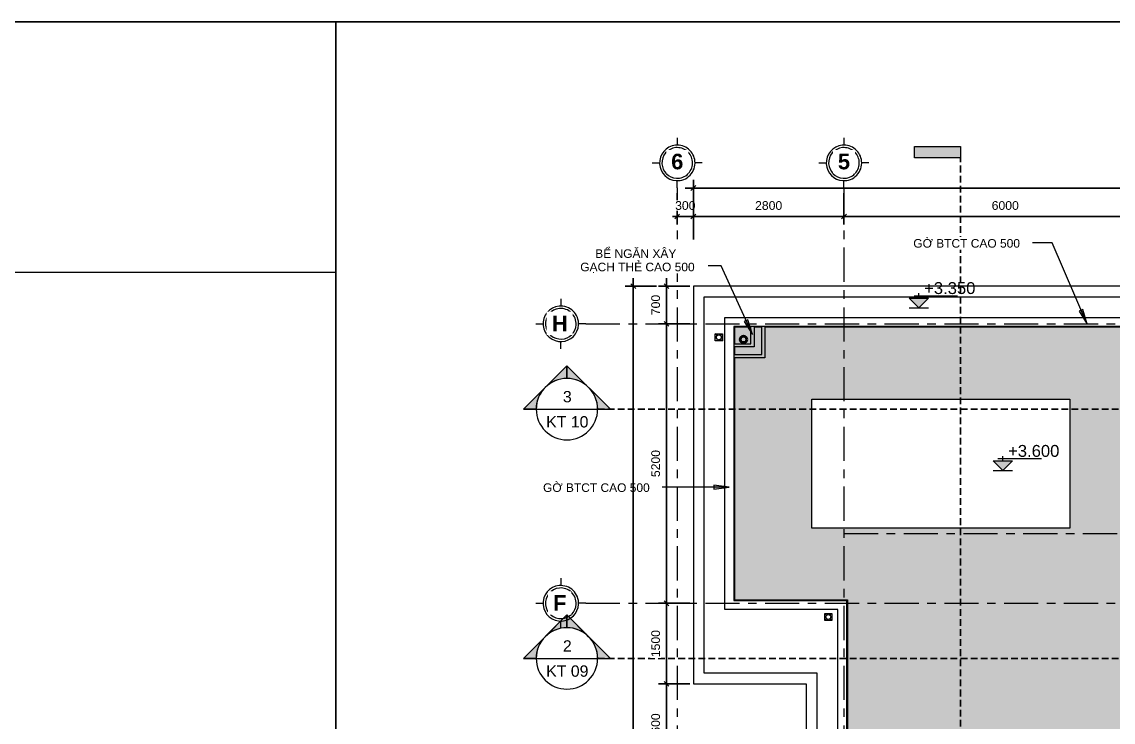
# Model space of a CAD drawing. Header units: millimetres. Extents: x 2164007 to 2324354, y -2513385 to -2308978.
# Drawn here: x 2237119 to 2257414, y -2386390 to -2373359 of the extents above; entities that cross this region are included whole.
import ezdxf

# ---------------------------------------------------------------- set-up
doc = ezdxf.new("R2010")
doc.units = ezdxf.units.MM
for name, pattern in [('DASHED2', [0.375, 0.25, -0.125]), ('Grid Line', [22.225, 12.7, -3.175, 3.175, -3.175]), ('HIDDEN2', [0.1875, 0.125, -0.0625])]:
    doc.linetypes.add(name, pattern=pattern)
doc.layers.add('5', color=5, linetype='Continuous')
doc.layers.add('NETGIONG', color=21, linetype='HIDDEN2')
for name, color, linetype, lineweight in [('A-ANNO-DIMS', 211, 'Continuous', 9), ('A-DETL-THIN', 151, 'Continuous', 9), ('A-DETL-WIDE', 214, 'Continuous', 50), ('A-FLOR', 8, 'Continuous', 13), ('A-FLOR-PATT', 8, 'Continuous', 13), ('A-WALL', 113, 'Continuous', 20), ('G-ANNO-DIMS', 111, 'Continuous', 9), ('G-ANNO-SYMB', 111, 'Continuous', 9), ('G-ANNO-TEXT', 231, 'Continuous', 9), ('S-GRID', 8, 'Continuous', 9), ('S-GRID-IDEN', 8, 'Continuous', 9)]:
    doc.layers.add(name, color=color, linetype=linetype, lineweight=lineweight)
doc.styles.add('Arial', font='arial.ttf', dxfattribs={"height": 175.652835})
doc.styles.add('Arial_1', font='arial.ttf', dxfattribs={"height": 162.282934})
doc.styles.add('Arial_3', font='arial.ttf', dxfattribs={"height": 177.035928})
doc.styles.add('Arial_B', font='arialbd.ttf', dxfattribs={"height": 190.266788})
doc.dimstyles.new('Dim_dai_ca_vu_1', dxfattribs={"dimscale": 304.8, "dimtxt": 165, "dimasz": 0.292969, "dimexe": 0.492126, "dimexo": 0.0625, "dimgap": 0.393701, "dimtad": 1, "dimdec": 0, "dimzin": 0, "dimdsep": 46, "dimtxsty": 'Arial_1', "dimblk1": 'OBLIQUE', "dimblk2": 'OBLIQUE', "dimsah": 1, "dimcen": 0.09, "dimdle": 0.492126, "dimadec": 0, "dimazin": 0, "dimtfac": 1, "dimtdec": 4, "dimtix": 1, "dimtmove": 0, "dimatfit": 3, "dimfxl": 0.984252, "dimfxlon": 1, "dimtvp": 1, "dimtfill": 1, "dimtolj": 1, "dimtzin": 0, "dimarcsym": 2})

# ---------------------------------------------------------------- blocks, each defined once
blk = doc.blocks.new('Floors 3 - Floors 3-1078498-TÂ_NG 2')
at = {"layer": 'A-FLOR'}
for p, q in [((10485, 12671), (-11015, 12671)), ((-11015, 12671), (-11015, 5271)), ((-10815, 12471), (10285, 12471)), ((-10815, 5471), (-10815, 12471)), ((-8715, 5471), (-10815, 5471)), ((-8715, -4629), (-8715, 5471)), ((-11015, 5271), (-8915, 5271)), ((-8915, 5271), (-8915, -4829))]:
    blk.add_line(p, q, dxfattribs=at)
blk = doc.blocks.new('Grid - Structural Grid-308830-TÂ_NG 2')
at = {"layer": 'S-GRID-IDEN'}
for p, q in [((0, 5.16875), (0, 3.66875)), ((-5.16875, 0), (-3.66875, 0)), ((5.16875, 0), (3.66875, 0)), ((0, -5.16875), (0, -3.66875))]:
    blk.add_line(p, q, dxfattribs=at)
at = {"layer": 'S-GRID-IDEN', "lineweight": 13}
for start, end in [(86.5905687, 185.4173466), (3.4094313, 86.5905687), (275.4173466, 3.4094313), (185.4173466, 275.4173466)]:
    blk.add_arc((0, 0), 3.66875, start, end, dxfattribs=at)
at = {"layer": 'S-GRID-IDEN'}
for start, end in [(86.5905687, 185.4173466), (3.4094313, 86.5905687), (275.4173466, 3.4094313), (185.4173466, 275.4173466)]:
    blk.add_arc((0, 0), 3.16875, start, end, dxfattribs=at)
blk = doc.blocks.new('Section - Section Head - Filled-22785-TÂ_NG 2')
at = {"layer": 'G-ANNO-SYMB'}
h = blk.add_hatch(color=256, dxfattribs=at)
edge = h.paths.add_edge_path(flags=0)
edge.add_line((-10.84, 4.49), (-6.35, 8.98))
edge.add_line((-6.35, 8.98), (-6.35, 6.35))
edge.add_arc((-6.35, 0), 6.35, 90, 135)
h = blk.add_hatch(color=256, dxfattribs=at)
edge = h.paths.add_edge_path(flags=0)
edge.add_arc((-6.35, 0), 6.35, 45, 90)
edge.add_line((-6.35, 6.35), (-6.35, 8.98))
edge.add_line((-6.35, 8.98), (-1.86, 4.49))
h = blk.add_hatch(color=256, dxfattribs=at)
edge = h.paths.add_edge_path(flags=0)
edge.add_arc((-6.35, 0), 6.36, 137.9216, 180)
edge.add_line((-12.71, 0), (-15.33, 0))
edge.add_line((-15.33, 0), (-11.07, 4.26))
h = blk.add_hatch(color=256, dxfattribs=at)
edge = h.paths.add_edge_path(flags=0)
edge.add_line((-1.63, 4.26), (2.63, 0))
edge.add_line((2.63, 0), (0.01, 0))
edge.add_arc((-6.35, 0), 6.36, 0, 42.0784)
for p, q in [((-6.35, 8.98), (-15.33, 0)), ((-6.35, 8.98), (-10.84, 4.49)), ((-6.35, 8.98), (2.63, 0)), ((-6.35, 6.35), (-6.35, 8.98)), ((-1.86, 4.49), (-6.35, 8.98)), ((-6.35, 8.98), (-6.35, 6.35)), ((-11.07, 4.26), (-15.33, 0)), ((2.63, 0), (-1.63, 4.26)), ((-15.33, 0), (-12.71, 0)), ((0.01, 0), (2.63, 0)), ((-12.7, 0), (-15.33, 0)), ((0, 0), (2.63, 0))]:
    blk.add_line(p, q, dxfattribs=at)
for radius, start, end in [(6.35, 360, 180), (6.35, 90, 135), (6.35, 45, 90), (6.36, 137.9216, 180), (6.36, 0, 42.0784), (6.35, 180, 360)]:
    blk.add_arc((-6.35, 0), radius, start, end, dxfattribs=at)
blk = doc.blocks.new('Section - 3_32_ x 3_8_-54337-TÂ_NG 2')
at = {"layer": 'G-ANNO-SYMB'}
blk.add_hatch(color=256, dxfattribs=at).paths.add_polyline_path([(0, 9.525), (0, 0), (-2.38125, 0), (-2.38125, 9.525)], flags=0)
for p, q in [((0, 9.525), (-2.38125, 9.525)), ((-2.38125, 9.525), (-2.38125, 0)), ((0, 0), (0, 9.525)), ((-2.38125, 0), (0, 0))]:
    blk.add_line(p, q, dxfattribs=at)
blk = doc.blocks.new('Spot Elevations - M_Spot Elevation - Exterior Filled 2-332856-TÂ_NG 2')
at = {"layer": 'G-ANNO-DIMS'}
blk.add_hatch(color=256, dxfattribs=at).paths.add_polyline_path([(2, 2), (0, 0), (-2, 2)], flags=0)
for p, q in [((-1, 2.5), (8, 2.5)), ((0, 2), (0, 3)), ((0, 0), (-2, 2)), ((-2, 2), (2, 2)), ((-2, 0), (2, 0)), ((2, 2), (0, 0))]:
    blk.add_line(p, q, dxfattribs=at)
blk = doc.blocks.new('_Oblique')
at = {"color": 0, "linetype": 'ByBlock', "lineweight": -2}
blk.add_line((-0.5, -0.5), (0.5, 0.5), dxfattribs=at)
blk = doc.blocks.new('*D420')
at = {"layer": 'A-ANNO-DIMS', "color": 0, "lineweight": -2}
for p, q in [((2249109, -2378128), (2249109, -2379128)), ((2249539, -2378278), (2248959, -2378278)), ((2249539, -2378978), (2248959, -2378978))]:
    blk.add_line(p, q, dxfattribs=at)
at = {"layer": 'Defpoints', "color": 0}
for p in [(2249559, -2378278), (2249109, -2378978), (2249559, -2378978)]:
    blk.add_point(p, dxfattribs=at)
at = {"layer": 'A-ANNO-DIMS', "color": 0, "lineweight": -2, "xscale": 89.296875, "yscale": 89.296875, "zscale": 89.296875}
for p, rotation in [((2249109, -2378278), 90), ((2249109, -2378978), 270)]:
    blk.add_blockref('_Oblique', p, dxfattribs=dict(at, rotation=rotation))
at = {"layer": 'A-ANNO-DIMS', "color": 0, "insert": (2248906, -2378628), "char_height": 162.3, "attachment_point": 5, "rotation": 90, "style": 'Arial_1', "bg_fill": 3, "box_fill_scale": 1.1, "bg_fill_color": 256, "bg_fill_true_color": 13158600, "bg_fill_transparency": 8898992}
blk.add_mtext('\\A1;700', dxfattribs=at)
blk = doc.blocks.new('*D421')
at = {"layer": 'A-ANNO-DIMS', "color": 0, "lineweight": -2}
for p, q in [((2249539, -2378978), (2248959, -2378978)), ((2249109, -2378828), (2249109, -2384328)), ((2249539, -2384178), (2248959, -2384178))]:
    blk.add_line(p, q, dxfattribs=at)
at = {"layer": 'Defpoints', "color": 0}
for p in [(2249559, -2378978), (2249109, -2384178), (2249559, -2384178)]:
    blk.add_point(p, dxfattribs=at)
at = {"layer": 'A-ANNO-DIMS', "color": 0, "lineweight": -2, "xscale": 89.296875, "yscale": 89.296875, "zscale": 89.296875}
for p, rotation in [((2249109, -2378978), 90), ((2249109, -2384178), 270)]:
    blk.add_blockref('_Oblique', p, dxfattribs=dict(at, rotation=rotation))
at = {"layer": 'A-ANNO-DIMS', "color": 0, "insert": (2248906, -2381578), "char_height": 162.3, "attachment_point": 5, "rotation": 90, "style": 'Arial_1', "bg_fill": 3, "box_fill_scale": 1.1, "bg_fill_color": 256, "bg_fill_true_color": 13158600, "bg_fill_transparency": 8898992}
blk.add_mtext('\\A1;5200', dxfattribs=at)
blk = doc.blocks.new('*D422')
at = {"layer": 'A-ANNO-DIMS', "color": 0, "lineweight": -2}
for p, q in [((2249109, -2384028), (2249109, -2385828)), ((2249539, -2384178), (2248959, -2384178)), ((2249539, -2385678), (2248959, -2385678))]:
    blk.add_line(p, q, dxfattribs=at)
at = {"layer": 'Defpoints', "color": 0}
for p in [(2249559, -2384178), (2249109, -2385678), (2249559, -2385678)]:
    blk.add_point(p, dxfattribs=at)
at = {"layer": 'A-ANNO-DIMS', "color": 0, "lineweight": -2, "xscale": 89.296875, "yscale": 89.296875, "zscale": 89.296875}
for p, rotation in [((2249109, -2384178), 90), ((2249109, -2385678), 270)]:
    blk.add_blockref('_Oblique', p, dxfattribs=dict(at, rotation=rotation))
at = {"layer": 'A-ANNO-DIMS', "color": 0, "insert": (2248906, -2384928), "char_height": 162.3, "attachment_point": 5, "rotation": 90, "style": 'Arial_1', "bg_fill": 3, "box_fill_scale": 1.1, "bg_fill_color": 256, "bg_fill_true_color": 13158600, "bg_fill_transparency": 8898992}
blk.add_mtext('\\A1;1500', dxfattribs=at)
blk = doc.blocks.new('*D423')
at = {"layer": 'A-ANNO-DIMS', "color": 0, "lineweight": -2}
for p, q in [((2249539, -2385678), (2248959, -2385678)), ((2249109, -2385528), (2249109, -2387428)), ((2249539, -2387278), (2248959, -2387278))]:
    blk.add_line(p, q, dxfattribs=at)
at = {"layer": 'Defpoints', "color": 0}
for p in [(2249559, -2385678), (2249109, -2387278), (2249559, -2387278)]:
    blk.add_point(p, dxfattribs=at)
at = {"layer": 'A-ANNO-DIMS', "color": 0, "lineweight": -2, "xscale": 89.296875, "yscale": 89.296875, "zscale": 89.296875}
for p, rotation in [((2249109, -2385678), 90), ((2249109, -2387278), 270)]:
    blk.add_blockref('_Oblique', p, dxfattribs=dict(at, rotation=rotation))
at = {"layer": 'A-ANNO-DIMS', "color": 0, "insert": (2248906, -2386478), "char_height": 162.3, "attachment_point": 5, "rotation": 90, "style": 'Arial_1', "bg_fill": 3, "box_fill_scale": 1.1, "bg_fill_color": 256, "bg_fill_true_color": 13158600, "bg_fill_transparency": 8899508}
blk.add_mtext('\\A1;1600', dxfattribs=at)
blk = doc.blocks.new('*D427')
at = {"layer": 'A-ANNO-DIMS', "color": 0, "lineweight": -2}
for p, q in [((2248490, -2395928), (2248490, -2378128)), ((2248921, -2378278), (2248340, -2378278)), ((2248921, -2395778), (2248340, -2395778))]:
    blk.add_line(p, q, dxfattribs=at)
at = {"layer": 'Defpoints', "color": 0}
for p in [(2248490, -2378278), (2248940, -2378278), (2248940, -2395778)]:
    blk.add_point(p, dxfattribs=at)
at = {"layer": 'A-ANNO-DIMS', "color": 0, "lineweight": -2, "xscale": 89.296875, "yscale": 89.296875, "zscale": 89.296875}
for p, rotation in [((2248490, -2378278), 90), ((2248490, -2395778), 270)]:
    blk.add_blockref('_Oblique', p, dxfattribs=dict(at, rotation=rotation))
at = {"layer": 'A-ANNO-DIMS', "color": 0, "insert": (2248287, -2387028), "char_height": 162.3, "attachment_point": 5, "rotation": 90, "style": 'Arial_1', "bg_fill": 3, "box_fill_scale": 1.1, "bg_fill_color": 256, "bg_fill_true_color": 13158600, "bg_fill_transparency": 8899508}
blk.add_mtext('\\A1;17500', dxfattribs=at)
blk = doc.blocks.new('*D428')
at = {"layer": 'A-ANNO-DIMS', "color": 0, "lineweight": -2}
for p, q in [((2249307, -2376550), (2249307, -2377131)), ((2249307, -2376981), (2249218, -2376981)), ((2249307, -2376981), (2249607, -2376981)), ((2249607, -2377412), (2249607, -2376831)), ((2249607, -2376981), (2249697, -2376981))]:
    blk.add_line(p, q, dxfattribs=at)
at = {"layer": 'Defpoints', "color": 0}
for p in [(2249307, -2376531), (2249607, -2376981), (2249607, -2377431)]:
    blk.add_point(p, dxfattribs=at)
at = {"layer": 'A-ANNO-DIMS', "color": 0, "lineweight": -2, "xscale": 89.296875, "yscale": 89.296875, "zscale": 89.296875}
blk.add_blockref('_Oblique', (2249307, -2376981), dxfattribs=at)
at = {"layer": 'A-ANNO-DIMS', "color": 0, "lineweight": -2, "xscale": 89.296875, "yscale": 89.296875, "zscale": 89.296875, "rotation": 180}
blk.add_blockref('_Oblique', (2249607, -2376981), dxfattribs=at)
at = {"layer": 'A-ANNO-DIMS', "color": 0, "insert": (2249457, -2376778), "char_height": 162.3, "attachment_point": 5, "style": 'Arial_1', "bg_fill": 3, "box_fill_scale": 1.1, "bg_fill_color": 256, "bg_fill_true_color": 13158600, "bg_fill_transparency": 7222928}
blk.add_mtext('\\A1;300', dxfattribs=at)
blk = doc.blocks.new('*D429')
at = {"layer": 'A-ANNO-DIMS', "color": 0, "lineweight": -2}
for p, q in [((2252407, -2376550), (2252407, -2377131)), ((2249457, -2376981), (2252557, -2376981)), ((2249607, -2377412), (2249607, -2376831))]:
    blk.add_line(p, q, dxfattribs=at)
at = {"layer": 'Defpoints', "color": 0}
for p in [(2252407, -2376531), (2252407, -2376981), (2249607, -2377431)]:
    blk.add_point(p, dxfattribs=at)
at = {"layer": 'A-ANNO-DIMS', "color": 0, "lineweight": -2, "xscale": 89.296875, "yscale": 89.296875, "zscale": 89.296875, "rotation": 180}
blk.add_blockref('_Oblique', (2249607, -2376981), dxfattribs=at)
at = {"layer": 'A-ANNO-DIMS', "color": 0, "lineweight": -2, "xscale": 89.296875, "yscale": 89.296875, "zscale": 89.296875}
blk.add_blockref('_Oblique', (2252407, -2376981), dxfattribs=at)
at = {"layer": 'A-ANNO-DIMS', "color": 0, "insert": (2251007, -2376778), "char_height": 162.3, "attachment_point": 5, "style": 'Arial_1', "bg_fill": 3, "box_fill_scale": 1.1, "bg_fill_color": 256, "bg_fill_true_color": 13158600, "bg_fill_transparency": 7214748}
blk.add_mtext('\\A1;2800', dxfattribs=at)
blk = doc.blocks.new('*D430')
at = {"layer": 'A-ANNO-DIMS', "color": 0, "lineweight": -2}
for p, q in [((2252407, -2376550), (2252407, -2377131)), ((2258407, -2376550), (2258407, -2377131)), ((2252257, -2376981), (2258557, -2376981))]:
    blk.add_line(p, q, dxfattribs=at)
at = {"layer": 'Defpoints', "color": 0}
for p in [(2252407, -2376531), (2258407, -2376531), (2258407, -2376981)]:
    blk.add_point(p, dxfattribs=at)
at = {"layer": 'A-ANNO-DIMS', "color": 0, "lineweight": -2, "xscale": 89.296875, "yscale": 89.296875, "zscale": 89.296875, "rotation": 180}
blk.add_blockref('_Oblique', (2252407, -2376981), dxfattribs=at)
at = {"layer": 'A-ANNO-DIMS', "color": 0, "lineweight": -2, "xscale": 89.296875, "yscale": 89.296875, "zscale": 89.296875}
blk.add_blockref('_Oblique', (2258407, -2376981), dxfattribs=at)
at = {"layer": 'A-ANNO-DIMS', "color": 0, "insert": (2255407, -2376778), "char_height": 162.3, "attachment_point": 5, "style": 'Arial_1', "bg_fill": 3, "box_fill_scale": 1.1, "bg_fill_color": 256, "bg_fill_true_color": 13158600, "bg_fill_transparency": 8899508}
blk.add_mtext('\\A1;6000', dxfattribs=at)
blk = doc.blocks.new('*D436')
at = {"layer": 'A-ANNO-DIMS', "color": 0, "lineweight": -2}
for p, q in [((2249607, -2376883), (2249607, -2376302)), ((2271107, -2376883), (2271107, -2376302)), ((2249457, -2376452), (2271257, -2376452))]:
    blk.add_line(p, q, dxfattribs=at)
at = {"layer": 'Defpoints', "color": 0}
for p in [(2271107, -2376452), (2249607, -2376902), (2271107, -2376902)]:
    blk.add_point(p, dxfattribs=at)
at = {"layer": 'A-ANNO-DIMS', "color": 0, "lineweight": -2, "xscale": 89.296875, "yscale": 89.296875, "zscale": 89.296875, "rotation": 180}
blk.add_blockref('_Oblique', (2249607, -2376452), dxfattribs=at)
at = {"layer": 'A-ANNO-DIMS', "color": 0, "lineweight": -2, "xscale": 89.296875, "yscale": 89.296875, "zscale": 89.296875}
blk.add_blockref('_Oblique', (2271107, -2376452), dxfattribs=at)
at = {"layer": 'A-ANNO-DIMS', "color": 0, "insert": (2260357, -2376249), "char_height": 162.3, "attachment_point": 5, "style": 'Arial_1', "bg_fill": 3, "box_fill_scale": 1.1, "bg_fill_color": 256, "bg_fill_true_color": 13158600, "bg_fill_transparency": 8900024}
blk.add_mtext('\\A1;21500', dxfattribs=at)

msp = doc.modelspace()

# ---------------------------------------------------------------- hatches: boundary and pattern name
at = {"layer": 'A-FLOR-PATT', "lineweight": 9}
h = msp.add_hatch(dxfattribs=at)
h.set_pattern_fill('FP_5', color=256, style=0, pattern_type=2)
h.set_pattern_definition([(0, (2260622.27, -2390948.96), (365.76, 91.44), [30.175, -244.145, 30.175, -244.145, -1463.04]), (0, (2260622.27, -2390948.96), (365.76, 91.44), [-548.64, 30.175, -518.465, 30.175, -244.145, -640.08]), (0, (2260622.27, -2390948.96), (365.76, 91.44), [-1371.6, 30.175, -152.705, 30.175, -427.025]), (120, (2260759.43, -2390903.24), (-262.06936, 271.03745), [30.175, -244.145, 30.175, -244.145, -1463.04]), (120, (2260759.43, -2390903.24), (-262.06936, 271.03745), [-548.64, 30.175, -518.465, 30.175, -244.145, -640.08]), (120, (2260759.43, -2390903.24), (-262.06936, 271.03745), [-1371.6, 30.175, -152.705, 30.175, -427.025]), (240, (2260805.15, -2390720.36), (-103.69064, -362.47745), [30.175, -244.145, 30.175, -244.145, -1463.04]), (240, (2260805.15, -2390720.36), (-103.69064, -362.47745), [-548.64, 30.175, -518.465, 30.175, -244.145, -640.08]), (240, (2260805.15, -2390720.36), (-103.69064, -362.47745), [-1371.6, 30.175, -152.705, 30.175, -427.025])])
h.paths.add_polyline_path([(2252457.4, -2395028), (2258357.4, -2395028), (2258357.4, -2387828), (2257907.4, -2387828), (2257907.4, -2386678), (2258357.4, -2386678), (2258357.4, -2382993), (2258292.4, -2382993), (2258292.4, -2379028), (2250357.4, -2379028), (2250357.4, -2384128), (2252457.4, -2384128), (2252457.4, -2394188.4)], flags=0)
h.paths.add_polyline_path([(2254207.4, -2392678), (2254207.4, -2386678), (2256607.4, -2386678), (2256607.4, -2392678)], flags=0)
h.paths.add_polyline_path([(2251807.4, -2382778), (2251807.4, -2380378), (2256607.4, -2380378), (2256607.4, -2382778)], flags=0)
at = {"layer": 'G-ANNO-TEXT'}
for points in [[(2256928.8, -2378987.4), (2256850.5, -2378710), (2256781.4, -2378739.7)], [(2250706.4, -2379177.1), (2250622.2, -2378901.5), (2250553.8, -2378932.7)], [(2250275, -2382017.4), (2249989.2, -2381979.8), (2249989.2, -2382055)]]:
    msp.add_hatch(color=7, dxfattribs=at).paths.add_polyline_path(points, flags=0)

# ---------------------------------------------------------------- linework, layer by layer
at = {"layer": '5'}
for points in [[(2202264, -2402137.3), (2242960.6, -2402137.3), (2242960.6, -2373359), (2202264, -2373359)], [(2242960.6, -2402137.3), (2283657.3, -2402137.3), (2283657.3, -2373359), (2242960.6, -2373359)]]:
    msp.add_lwpolyline(points, close=True, dxfattribs=at)
at = {"layer": 'A-DETL-THIN'}
for p, q in [((2250014.1, -2379161.6), (2250149.1, -2379161.6)), ((2250014.1, -2379296.6), (2250014.1, -2379161.6)), ((2250049.7, -2379197.3), (2250014.1, -2379161.6)), ((2250108.9, -2379193.3), (2250140.6, -2379161.6)), ((2250149.1, -2379161.6), (2250149.1, -2379296.6)), ((2250149.1, -2379296.6), (2250014.1, -2379296.6)), ((2250113.4, -2379260.9), (2250149.1, -2379296.6)), ((2252049, -2384365.1), (2252184, -2384365.1)), ((2252049, -2384500.1), (2252049, -2384365.1)), ((2252084.7, -2384400.8), (2252049, -2384365.1)), ((2252049, -2384500.1), (2252084.7, -2384464.4)), ((2252143.8, -2384396.8), (2252175.5, -2384365.1)), ((2252148.3, -2384464.4), (2252184, -2384500.1)), ((2252184, -2384365.1), (2252184, -2384500.1)), ((2252184, -2384500.1), (2252049, -2384500.1))]:
    msp.add_line(p, q, dxfattribs=at)
for centre in [(2250081.6, -2379229.1), (2252116.5, -2384432.6)]:
    msp.add_circle(centre, 45, dxfattribs=at)
at = {"layer": 'A-DETL-WIDE'}
msp.add_circle((2250539, -2379268.5), 60, dxfattribs=at)
at = {"layer": 'A-FLOR'}
for p, q in [((2242960.6, -2378022.7), (2210173.5, -2378022.7)), ((2258292.4, -2379028), (2250357.4, -2379028)), ((2250357.4, -2379028), (2250357.4, -2384128)), ((2251807.4, -2380378), (2256607.4, -2380378)), ((2251807.4, -2382778), (2251807.4, -2380378)), ((2256607.4, -2380378), (2256607.4, -2382778)), ((2256607.4, -2382778), (2251807.4, -2382778)), ((2250357.4, -2384128), (2252457.4, -2384128)), ((2252457.4, -2384128), (2252457.4, -2395028))]:
    msp.add_line(p, q, dxfattribs=at)
at = {"layer": 'A-WALL'}
for p, q in [((2250192.4, -2384293), (2250192.4, -2378863)), ((2250192.4, -2378863), (2258282.4, -2378863)), ((2250372.4, -2379043), (2250372.4, -2379348)), ((2250677.4, -2379043), (2250372.4, -2379043)), ((2250677.4, -2379348), (2250677.4, -2379043)), ((2250877.4, -2379043), (2250737.4, -2379043)), ((2250737.4, -2379043), (2250737.4, -2379408)), ((2250877.4, -2379548), (2250877.4, -2379043)), ((2258292.4, -2379043), (2250937.4, -2379043)), ((2250937.4, -2379043), (2250937.4, -2379608)), ((2250372.4, -2379348), (2250677.4, -2379348)), ((2250372.4, -2379408), (2250372.4, -2379548)), ((2250737.4, -2379408), (2250372.4, -2379408)), ((2250372.4, -2379548), (2250877.4, -2379548)), ((2250372.4, -2379608), (2250372.4, -2384113)), ((2250937.4, -2379608), (2250372.4, -2379608)), ((2250372.4, -2384113), (2252472.4, -2384113)), ((2252472.4, -2384113), (2252472.4, -2394448)), ((2252292.4, -2384293), (2250192.4, -2384293)), ((2252292.4, -2395193), (2252292.4, -2384293))]:
    msp.add_line(p, q, dxfattribs=at)
at = {"layer": 'G-ANNO-SYMB'}
for p, q in [((2246683.9, -2380565.9), (2247826.9, -2380565.9)), ((2246683.9, -2385203.5), (2247826.9, -2385203.5))]:
    msp.add_line(p, q, dxfattribs=at)
at = {"layer": 'G-ANNO-TEXT', "color": 7}
for p, q in [((2256277.9, -2377472.1), (2255854.3, -2377472.1)), ((2256928.8, -2378987.4), (2256277.9, -2377472.1)), ((2250125.1, -2377900.8), (2249804.4, -2377900.8)), ((2250706.4, -2379177.1), (2250125.1, -2377900.8)), ((2256850.5, -2378710), (2256781.4, -2378739.7)), ((2256781.4, -2378739.7), (2256928.8, -2378987.4)), ((2256928.8, -2378987.4), (2256850.5, -2378710)), ((2250622.2, -2378901.5), (2250553.8, -2378932.7)), ((2250553.8, -2378932.7), (2250706.4, -2379177.1)), ((2250706.4, -2379177.1), (2250622.2, -2378901.5)), ((2250275, -2382017.4), (2248968.6, -2382017.4)), ((2250275, -2382017.4), (2249989.2, -2381979.8)), ((2249989.2, -2381979.8), (2249989.2, -2382055)), ((2249989.2, -2382055), (2250275, -2382017.4))]:
    msp.add_line(p, q, dxfattribs=at)
at = {"layer": 'NETGIONG', "color": 5, "linetype": 'DASHED2', "lineweight": 25, "ltscale": 500}
for p, q in [((2254576, -2397159.6), (2254576, -2375891.8)), ((2247826.9, -2380565.9), (2276904.7, -2380565.9)), ((2247826.9, -2385203.5), (2276904.7, -2385203.5))]:
    msp.add_line(p, q, dxfattribs=at)
at = {"layer": 'S-GRID', "linetype": 'Grid Line', "ltscale": 50}
for p, q in [((2249307.4, -2376449.6), (2249307.4, -2397697.5)), ((2252407.4, -2376449.6), (2252407.4, -2397697.5)), ((2247607.4, -2378978), (2276777.2, -2378978)), ((2252407.4, -2382878), (2276777.2, -2382878)), ((2247607.4, -2384178), (2261698, -2384178))]:
    msp.add_line(p, q, dxfattribs=at)

# ---------------------------------------------------------------- block references
at = {"layer": 'A-FLOR'}
msp.add_blockref('Floors 3 - Floors 3-1078498-TÂ_NG 2', (2260622.3, -2390949), dxfattribs=at)
at = {"layer": 'G-ANNO-DIMS', "xscale": 90, "yscale": 90, "zscale": 89.99999999999996}
for p in [(2253800.5, -2378680), (2255361.7, -2381709.5)]:
    msp.add_blockref('Spot Elevations - M_Spot Elevation - Exterior Filled 2-332856-TÂ_NG 2', p, dxfattribs=at)
at = {"layer": 'G-ANNO-SYMB', "extrusion": (0, 0, -1), "xscale": 90, "yscale": 90, "zscale": 89.99999999999996, "rotation": 270}
msp.add_blockref('Section - 3_32_ x 3_8_-54337-TÂ_NG 2', (-2254576, -2375891.8), dxfattribs=at)
at = {"layer": 'G-ANNO-SYMB', "xscale": 90, "yscale": 90, "zscale": 89.99999999999996}
msp.add_blockref('Section - Section Head - Filled-22785-TÂ_NG 2', (2247826.9, -2380565.9), dxfattribs=at)
at = {"layer": 'S-GRID-IDEN', "xscale": 90, "yscale": 90, "zscale": 89.99999999999996}
for p, rotation in [((2249307.4, -2375984.4), 180), ((2252407.4, -2375984.4), 180), ((2247142.2, -2378978), 270), ((2247142.2, -2384178), 270)]:
    msp.add_blockref('Grid - Structural Grid-308830-TÂ_NG 2', p, dxfattribs=dict(at, rotation=rotation))

# ---------------------------------------------------------------- texts
at = {"layer": 'G-ANNO-DIMS', "char_height": 221.29, "width": 1136.7, "attachment_point": 1, "line_spacing_factor": 0.938532, "style": 'Arial_3'}
for s, insert in [('+3.350', (2253898.4, -2378202.5)), ('+3.600', (2255459.6, -2381232.1))]:
    msp.add_mtext(s, dxfattribs=dict(at, insert=insert))
at = {"layer": 'G-ANNO-SYMB', "attachment_point": 2, "line_spacing_factor": 0.938532, "style": 'Arial'}
for s, insert, char_height, width in [('\\fArial|b0|i0|c163|p34|;3', (2247262.8, -2380228.5), 210.783, 195.453), ('KT 10', (2247262.8, -2380696.1), 210.78, 936.117), ('\\fArial|b0|i0|c163|p34|;2', (2247262.8, -2384866.1), 210.783, 195.453), ('KT 09', (2247262.8, -2385333.7), 210.78, 936.117)]:
    msp.add_mtext(s, dxfattribs=dict(at, insert=insert, char_height=char_height, width=width))

# ---------------------------------------------------------------- next in the draw order: texts
at = {"layer": 'G-ANNO-TEXT', "color": 7, "char_height": 159.332, "attachment_point": 2, "line_spacing_factor": 0.938532, "style": 'Arial_1', "bg_fill": 3, "box_fill_scale": 1.25, "bg_fill_color": 0, "bg_fill_transparency": 0}
for s, insert, width in [('GỜ BTCT CAO 500', (2254688.9, -2377401.3), 2357.979), ('BỂ NGĂN XÂY\\P GẠCH THẺ CAO 500', (2248536.2, -2377591.9), 2604.857), ('GỜ BTCT CAO 500', (2247803.2, -2381946.6), 2357.979)]:
    msp.add_mtext(s, dxfattribs=dict(at, insert=insert, width=width))
at = {"layer": 'S-GRID-IDEN', "char_height": 289.967, "attachment_point": 2, "line_spacing_factor": 0.938532, "style": 'Arial_B', "bg_fill": 3, "box_fill_scale": 1.25, "bg_fill_color": 0, "bg_fill_transparency": 0}
for s, insert, width in [('\\fArial|b1|i0|c163|p34|;6', (2249307.5, -2375813.7), 260.604), ('\\fArial|b1|i0|c163|p34|;5', (2252407.5, -2375813.7), 260.604), ('\\fArial|b1|i0|c163|p34|;H', (2247123.2, -2378826.3), 339.471), ('\\fArial|b1|i0|c163|p34|;F', (2247123.2, -2384026.3), 288.036)]:
    msp.add_mtext(s, dxfattribs=dict(at, insert=insert, width=width))

# ---------------------------------------------------------------- next in the draw order: dimensions: what is measured, and where the dimension line sits
at = {"layer": 'A-ANNO-DIMS'}
dim = msp.add_linear_dim(base=(2249607.4, -2376980.9), p1=(2249307.4, -2376530.9), p2=(2249607.4, -2377430.9), dimstyle='Dim_dai_ca_vu_1', override={"dimpost": '<>', "dimfxl": 948.683298}, dxfattribs=at)
dim.commit()
dim.dimension.update_dxf_attribs({"geometry": '*D428', "text_midpoint": (2249457.4, -2376778)})

# ---------------------------------------------------------------- next in the draw order: block references
at = {"layer": 'G-ANNO-SYMB', "xscale": 90, "yscale": 90, "zscale": 89.99999999999996}
msp.add_blockref('Section - Section Head - Filled-22785-TÂ_NG 2', (2247826.9, -2385203.5), dxfattribs=at)

# ---------------------------------------------------------------- next in the draw order: dimensions: what is measured, and where the dimension line sits
at = {"layer": 'A-ANNO-DIMS'}
dim = msp.add_linear_dim(base=(2252407.4, -2376980.9), p1=(2249607.4, -2377430.9), p2=(2252407.4, -2376530.9), dimstyle='Dim_dai_ca_vu_1', override={"dimpost": '<>', "dimfxl": 2941.088234}, dxfattribs=at)
dim.commit()
dim.dimension.update_dxf_attribs({"geometry": '*D429', "text_midpoint": (2251007.4, -2376778)})
dim = msp.add_linear_dim(base=(2249108.5, -2378978), p1=(2249558.5, -2378278), p2=(2249558.5, -2378978), angle=90, dimstyle='Dim_dai_ca_vu_1', override={"dimpost": '<>', "dimfxl": 700}, dxfattribs=at)
dim.commit()
dim.dimension.update_dxf_attribs({"geometry": '*D420', "text_midpoint": (2248905.7, -2378628)})

# ---------------------------------------------------------------- next in the draw order: dimensions: what is measured, and where the dimension line sits
dim = msp.add_linear_dim(base=(2258407.4, -2376980.9), p1=(2252407.4, -2376530.9), p2=(2258407.4, -2376530.9), dimstyle='Dim_dai_ca_vu_1', override={"dimpost": '<>', "dimfxl": 6000}, dxfattribs=at)
dim.commit()
dim.dimension.update_dxf_attribs({"geometry": '*D430', "text_midpoint": (2255407.4, -2376778)})
dim = msp.add_linear_dim(base=(2249108.5, -2384178), p1=(2249558.5, -2378978), p2=(2249558.5, -2384178), angle=90, dimstyle='Dim_dai_ca_vu_1', override={"dimpost": '<>', "dimfxl": 5200}, dxfattribs=at)
dim.commit()
dim.dimension.update_dxf_attribs({"geometry": '*D421', "text_midpoint": (2248905.7, -2381578)})

# ---------------------------------------------------------------- next in the draw order: dimensions: what is measured, and where the dimension line sits
dim = msp.add_linear_dim(base=(2271107.4, -2376451.9), p1=(2249607.4, -2376901.9), p2=(2271107.4, -2376901.9), dimstyle='Dim_dai_ca_vu_1', override={"dimpost": '<>', "dimfxl": 21500}, dxfattribs=at)
dim.commit()
dim.dimension.update_dxf_attribs({"geometry": '*D436', "text_midpoint": (2260357.4, -2376249)})
dim = msp.add_linear_dim(base=(2249108.5, -2385678), p1=(2249558.5, -2384178), p2=(2249558.5, -2385678), angle=90, dimstyle='Dim_dai_ca_vu_1', override={"dimpost": '<>', "dimfxl": 1500}, dxfattribs=at)
dim.commit()
dim.dimension.update_dxf_attribs({"geometry": '*D422', "text_midpoint": (2248905.7, -2384928)})

# ---------------------------------------------------------------- next in the draw order: dimensions: what is measured, and where the dimension line sits
dim = msp.add_linear_dim(base=(2249108.5, -2387278), p1=(2249558.5, -2385678), p2=(2249558.5, -2387278), angle=90, dimstyle='Dim_dai_ca_vu_1', override={"dimpost": '<>', "dimfxl": 1600}, dxfattribs=at)
dim.commit()
dim.dimension.update_dxf_attribs({"geometry": '*D423', "text_midpoint": (2248905.7, -2386478)})

# ---------------------------------------------------------------- next in the draw order: dimensions: what is measured, and where the dimension line sits
dim = msp.add_linear_dim(base=(2248489.8, -2378278), p1=(2248939.8, -2395778), p2=(2248939.8, -2378278), angle=90, dimstyle='Dim_dai_ca_vu_1', override={"dimpost": '<>', "dimfxl": 17500}, dxfattribs=at)
dim.commit()
dim.dimension.update_dxf_attribs({"geometry": '*D427', "text_midpoint": (2248287, -2387028)})

doc.saveas('drawing.dxf')
